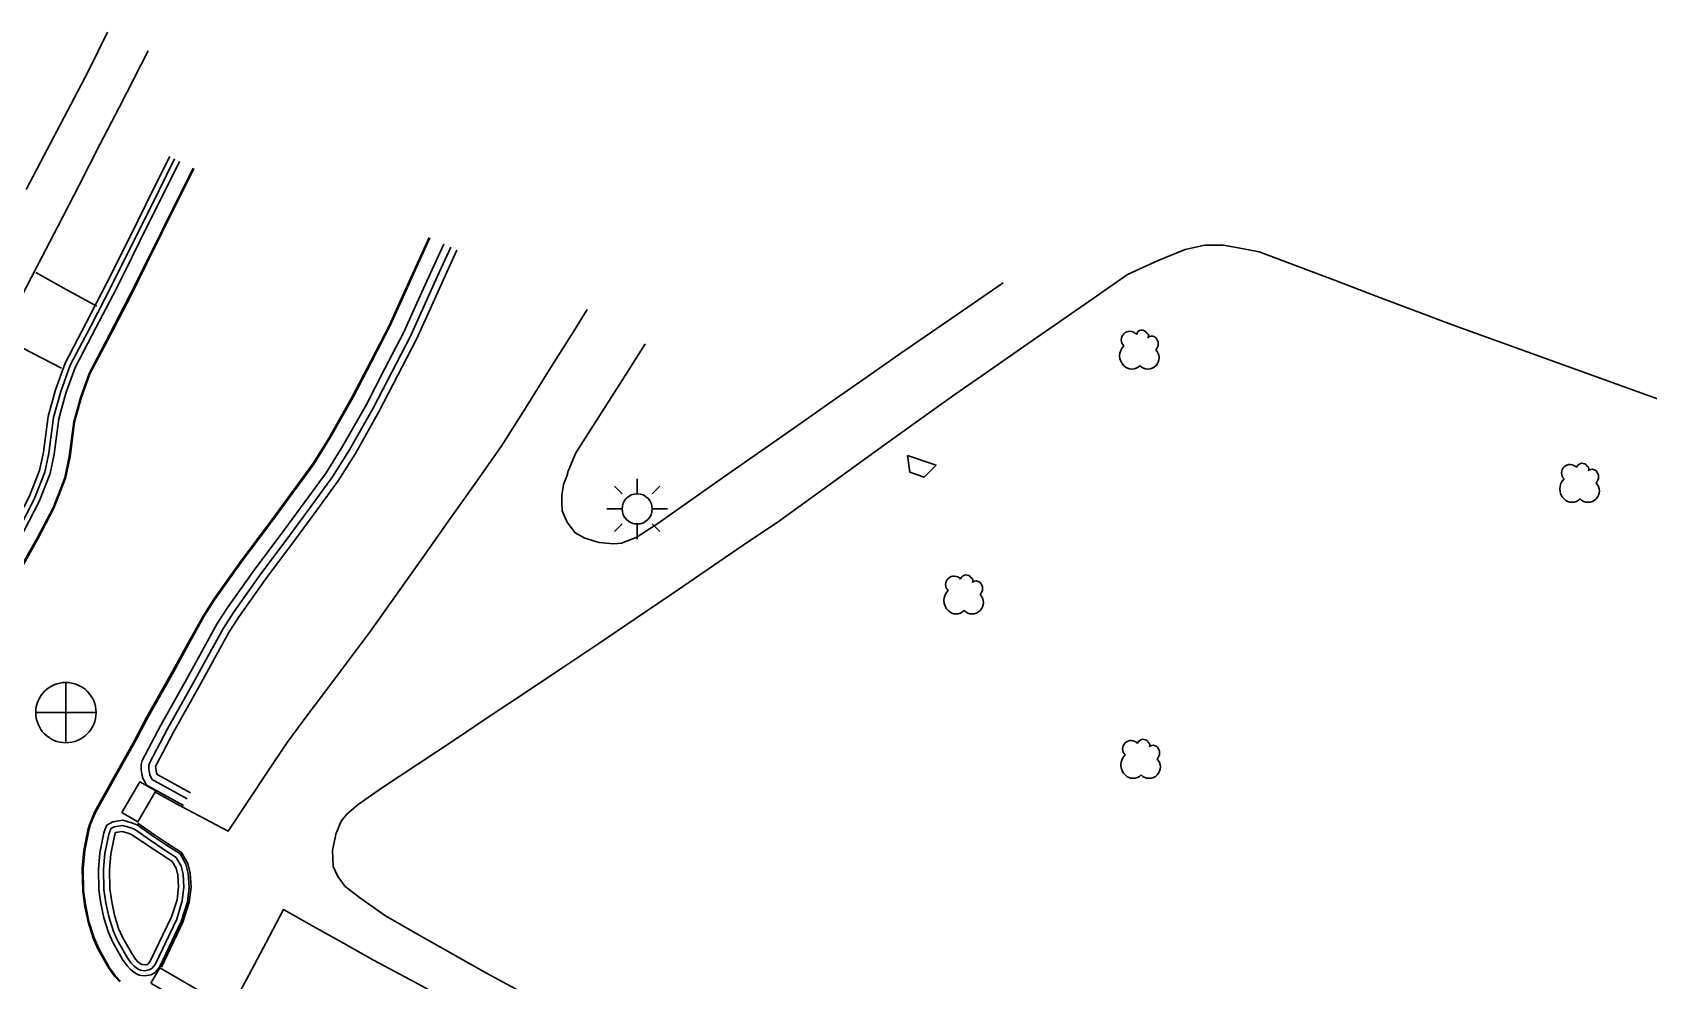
# Model space of a CAD drawing. Header units: feet. Extents: x 3174203 to 3175581, y 1715832 to 1717426.
# Drawn here: x 3174810.1 to 3174985.8, y 1717316.9 to 1717420 of the extents above; entities that cross this region are included whole.
import ezdxf

# ---------------------------------------------------------------- set-up
doc = ezdxf.new("R2010")
doc.units = ezdxf.units.FT
doc.header["$MEASUREMENT"] = 0
for name, color, linetype, lineweight in [('BACK_OF_CURB', 5, 'Continuous', 30), ('BOTTOM_OF_CURB', 3, 'Continuous', 30), ('CONCRETE', 204, 'Continuous', 30), ('FOOT_PATH', 2, 'Continuous', 30), ('GUTTER', 30, 'Continuous', 30), ('LIGHT_POLE', 5, 'Continuous', 30), ('MANHOLE', 30, 'Continuous', 30), ('SIGN_BOARD', 2, 'Continuous', 30), ('SINGLE_TREE', 3, 'Continuous', 30), ('TOP_OF_CURB', 1, 'Continuous', 30)]:
    doc.layers.add(name, color=color, linetype=linetype, lineweight=lineweight)
doc.layers.add('HARD_SURFACE', color=71, linetype='Continuous', lineweight=30, true_color=0xbcff40)
doc.layers.add('PAVED_ROAD', color=140, linetype='Continuous', lineweight=30, true_color=0x38a9ff)

# ---------------------------------------------------------------- blocks, each defined once
blk = doc.blocks.new('SYM203')
at = {"lineweight": -2}
blk.add_line((-0.5, 0), (0.5, 0), dxfattribs=at)
at = {"lineweight": -2, "flags": 128}
blk.add_lwpolyline([(0, -0.5, 1), (0, 0.5, 1), (0, -0.5), (0, 0.5)], format="xyb", dxfattribs=at)
blk = doc.blocks.new('SYM203_1')
at = {"layer": 'MANHOLE', "ltscale": 0.25, "xscale": 26.246667, "yscale": 26.246667, "zscale": 26.246667}
blk.add_blockref('SYM203', (0, 0), dxfattribs=at)
blk = doc.blocks.new('SYM004')
at = {"layer": 'MANHOLE', "ltscale": 0.25, "xscale": 0.5, "yscale": 0.5, "zscale": 0.5}
blk.add_blockref('SYM203_1', (0, 0), dxfattribs=at)
blk = doc.blocks.new('SYM217')
at = {"layer": 'SINGLE_TREE', "ltscale": 0.25}
for centre, radius, start, end in [((-3.999321, 4.74055), 3.690934742593219, 134.999957, 225.000043), ((-3.999317, 4.740554), 3.690934742593219, 39.734283, 135.000043), ((1.220457, 6.480478), 2.460623161728813, 27.885514, 165.419776), ((2.960383, 6.480475), 1.230311580864406, 314.999957, 69.295265), ((-2.259399, -2.219148), 6.151557904322033, 134.999957, 225.000043), ((5.570268, 3.870591), 2.460623161728813, 44.999957, 135.000043), ((4.70031, 3.000626), 3.690934742593219, 314.999957, 45.000043), ((3.830349, -3.08911), 4.921246323457626, 314.999957, 45.000043), ((-3.129355, -3.089116), 4.921246323457626, 224.999957, 315.000043), ((3.830344, -3.089116), 4.921246323457627, 224.999957, 315.000043)]:
    blk.add_arc(centre, radius, start, end, dxfattribs=at)
blk = doc.blocks.new('SYM007')
at = {"layer": 'SINGLE_TREE', "ltscale": 0.25, "xscale": 0.5, "yscale": 0.5, "zscale": 0.5}
blk.add_blockref('SYM217', (0, 0), dxfattribs=at)
blk = doc.blocks.new('SYM205')
at = {"lineweight": -2}
for p, q in [((-0.25, 0.25), (-0.375, 0.375)), ((0, 0.25), (0, 0.5)), ((0.25, 0.25), (0.375, 0.375)), ((0.25, 0), (0.5, 0)), ((-0.25, -0.25), (-0.375, -0.375)), ((0, -0.25), (0, -0.5)), ((0.25, -0.25), (0.375, -0.375))]:
    blk.add_line(p, q, dxfattribs=at)
at = {"lineweight": -2, "flags": 128}
blk.add_lwpolyline([(-0.5, 0), (-0.25, 0, 1), (0.25, 0, 1), (-0.25, 0)], format="xyb", dxfattribs=at)
blk = doc.blocks.new('SYM205_1')
at = {"layer": 'LIGHT_POLE', "ltscale": 0.25, "xscale": 26.246667, "yscale": 26.246667, "zscale": 26.246667}
blk.add_blockref('SYM205', (0, 0), dxfattribs=at)
blk = doc.blocks.new('SYM003')
at = {"layer": 'LIGHT_POLE', "ltscale": 0.25, "xscale": 0.5, "yscale": 0.5, "zscale": 0.5}
blk.add_blockref('SYM205_1', (0, 0), dxfattribs=at)
blk = doc.blocks.new('SYM207')
at = {"layer": 'SIGN_BOARD', "ltscale": 2.809322}
blk.add_3dface([(-1.322683, 1.213682), (-1.067804, -0.602562), (0.487143, -1.125157), (1.787212, 0.168493)], dxfattribs=at)
blk = doc.blocks.new('SYM008')
at = {"layer": 'SIGN_BOARD', "ltscale": 2.809322, "xscale": 0.5, "yscale": 0.5, "zscale": 0.5}
blk.add_blockref('SYM207', (0, 0), dxfattribs=at)

msp = doc.modelspace()

# ---------------------------------------------------------------- linework, layer by layer
at = {"layer": 'BACK_OF_CURB'}
for points in [[(3174795.107662, 1717354.892101, 5241.468), (3174799.16138, 1717352.856416, 5241.46), (3174799.666938, 1717352.63757, 5241.457), (3174799.761549, 1717352.598879, 5241.456583), (3174799.908699, 1717352.593427, 5241.451066), (3174800.524289, 1717352.686737, 5241.433244), (3174800.629711, 1717352.720042, 5241.428), (3174800.770267, 1717352.841483, 5241.422627), (3174803.66566, 1717358.402728, 5241.35832), (3174805.911017, 1717362.372478, 5241.309566), (3174808.131832, 1717366.29884, 5241.258), (3174809.771698, 1717369.446935, 5241.285), (3174810.887024, 1717372.322254, 5241.22), (3174811.307458, 1717374.309638, 5241.168276), (3174811.815101, 1717378.187818, 5241.070668), (3174812.618216, 1717381.085666, 5240.999), (3174813.673345, 1717384.000488, 5240.954), (3174815.950192, 1717388.372826, 5240.924), (3174818.176538, 1717392.648187, 5240.909657), (3174819.887012, 1717396.090473, 5240.894215), (3174821.603551, 1717399.544964, 5240.877303), (3174823.32009, 1717402.999456, 5240.857), (3174825.036629, 1717406.453947, 5240.841)], [(3174827.285467, 1717337.287585, 5241.405), (3174824.144685, 1717339.00146, 5241.314561), (3174823.687985, 1717339.262541, 5241.298044), (3174823.593068, 1717339.445367, 5241.272975), (3174823.51104, 1717339.954154, 5241.249927), (3174823.500999, 1717340.175151, 5241.237509), (3174823.512816, 1717340.215344, 5241.229), (3174825.436912, 1717343.865166, 5241.24), (3174828.27769, 1717348.916164, 5241.085), (3174829.91053, 1717351.88265, 5241.050286), (3174831.514754, 1717354.797147, 5241.013099), (3174832.582031, 1717356.464299, 5240.987741), (3174835.363471, 1717360.406331, 5240.924634), (3174838.701771, 1717364.846806, 5240.848), (3174841.014705, 1717368.003916, 5240.797), (3174843.355585, 1717371.199174, 5240.949), (3174845.223928, 1717374.180402, 5240.982), (3174847.798941, 1717378.754996, 5240.919), (3174849.830277, 1717382.675862, 5240.81), (3174851.867765, 1717386.608603, 5240.695), (3174853.34259, 1717389.855737, 5240.688047), (3174854.800602, 1717393.065856, 5240.653989), (3174856.258615, 1717396.275975, 5240.653989)], [(3174822.539066, 1717331.610821, 5241.27211), (3174820.891833, 1717332.754235, 5241.27211), (3174820.509517, 1717332.9039, 5241.272), (3174819.882544, 1717333.078132, 5241.299), (3174819.149314, 1717332.960144, 5241.245213), (3174819.03149, 1717332.619621, 5241.273), (3174818.617455, 1717330.597302, 5241.309), (3174818.472749, 1717328.956613, 5241.345), (3174818.521706, 1717326.826099, 5241.388), (3174818.725059, 1717325.440784, 5241.394), (3174819.019472, 1717323.992642, 5241.407), (3174819.477277, 1717322.522229, 5241.434), (3174819.895173, 1717321.569953, 5241.427), (3174820.905558, 1717319.794871, 5241.400594), (3174821.320562, 1717319.204881, 5241.393613), (3174821.587255, 1717318.920288, 5241.39), (3174821.939542, 1717318.651766, 5241.381), (3174822.025816, 1717318.614776, 5241.378), (3174822.253504, 1717318.582236, 5241.368749), (3174822.599838, 1717318.630026, 5241.351), (3174822.683804, 1717318.68136, 5241.349), (3174822.910953, 1717318.962074, 5241.346114), (3174825.226524, 1717323.798818, 5241.321), (3174825.82822, 1717325.65686, 5241.316029), (3174826.004455, 1717327.045659, 5241.302801), (3174825.918376, 1717328.337719, 5241.294636), (3174825.733377, 1717329.09989, 5241.293), (3174825.303335, 1717329.827787, 5241.294), (3174824.093809, 1717330.624775, 5241.296), (3174822.539066, 1717331.610821, 5241.27211)]]:
    msp.add_polyline3d(points, dxfattribs=at)
at = {"layer": 'BOTTOM_OF_CURB'}
for points in [[(3174794.574415, 1717353.83023, 5241.4), (3174798.658331, 1717351.77938, 5241.224), (3174799.205983, 1717351.542313, 5241.2), (3174799.50689, 1717351.419256, 5241.18846), (3174799.976332, 1717351.401862, 5241.175381), (3174800.793933, 1717351.525793, 5241.156042), (3174801.22122, 1717351.660783, 5241.148896), (3174801.719199, 1717352.091037, 5241.141572), (3174804.710084, 1717357.835694, 5241.085198), (3174806.94528, 1717361.787481, 5241.049443), (3174809.176194, 1717365.731697, 5241.018), (3174810.855815, 1717368.95611, 5240.977), (3174812.02963, 1717371.982215, 5240.91), (3174812.479608, 1717374.109254, 5240.862541), (3174812.982465, 1717377.95087, 5240.779398), (3174813.75108, 1717380.724233, 5240.724775), (3174814.763747, 1717383.521752, 5240.670357), (3174817.004102, 1717387.824014, 5240.592061), (3174819.235645, 1717392.109353, 5240.515328), (3174820.951125, 1717395.561715, 5240.460041), (3174822.667664, 1717399.016206, 5240.409), (3174824.384203, 1717402.470697, 5240.36), (3174826.100742, 1717405.925188, 5240.311)], [(3174826.53193, 1717335.906682, 5241.141), (3174823.377474, 1717337.628019, 5240.952), (3174822.647518, 1717338.045313, 5240.904922), (3174822.360749, 1717338.358283, 5240.87906), (3174822.07398, 1717338.984224, 5240.835157), (3174821.943631, 1717339.79273, 5240.779), (3174821.917561, 1717340.366509, 5240.752), (3174822.04791, 1717340.809884, 5240.743), (3174824.055291, 1717344.617689, 5240.69), (3174826.903019, 1717349.681043, 5240.627), (3174828.532386, 1717352.641221, 5240.615943), (3174830.161754, 1717355.601398, 5240.599142), (3174831.276242, 1717357.342295, 5240.587962), (3174834.091789, 1717361.332667, 5240.554501), (3174837.43851, 1717365.784343, 5240.517948), (3174839.745695, 1717368.933607, 5240.494933), (3174842.05288, 1717372.08287, 5240.474), (3174843.871254, 1717374.984366, 5240.5), (3174846.414697, 1717379.502875, 5240.413), (3174848.433484, 1717383.399518, 5240.368687), (3174850.45227, 1717387.296161, 5240.325785), (3174851.910283, 1717390.50628, 5240.294256), (3174853.368295, 1717393.716399, 5240.266723), (3174854.826308, 1717396.926518, 5240.243)], [(3174823.255596, 1717332.540683, 5241.11013), (3174824.701121, 1717331.595819, 5241.164079), (3174826.154446, 1717330.638185, 5241.198497), (3174826.805866, 1717329.535579, 5241.219791), (3174827.054293, 1717328.512095, 5241.236611), (3174827.154276, 1717327.011326, 5241.255466), (3174826.95431, 1717325.435519, 5241.271358), (3174826.291446, 1717323.280592, 5241.273), (3174823.919086, 1717318.325229, 5241.065), (3174823.475898, 1717317.777531, 5241.040939), (3174823.00664, 1717317.490642, 5241.024549), (3174822.250614, 1717317.386318, 5241.007), (3174821.703146, 1717317.464561, 5240.998), (3174821.338168, 1717317.621046, 5240.991), (3174820.7907, 1717318.03834, 5240.985), (3174820.399652, 1717318.455634, 5240.9835), (3174819.904324, 1717319.159817, 5240.978508), (3174818.835459, 1717321.037639, 5240.962769), (3174818.366201, 1717322.106954, 5240.957066), (3174817.870873, 1717323.697886, 5240.951252), (3174817.558035, 1717325.236657, 5240.942297), (3174817.339394, 1717326.726118, 5240.933097), (3174817.287254, 1717328.995153, 5240.91418), (3174817.443674, 1717330.768651, 5240.896712), (3174817.886862, 1717332.933363, 5240.87118), (3174818.121491, 1717333.611465, 5240.864281), (3174818.25184, 1717333.794031, 5240.865), (3174818.512539, 1717333.950516, 5240.871692), (3174818.851447, 1717334.107001, 5240.885249), (3174819.946382, 1717334.289567, 5240.930258), (3174820.884898, 1717334.028759, 5240.97259), (3174821.484505, 1717333.794031, 5241.001009), (3174823.255596, 1717332.540683, 5241.11013)]]:
    msp.add_polyline3d(points, dxfattribs=at)
at = {"layer": 'CONCRETE', "extrusion": (-0.4832305015478755, -0.875493165235335, 5.67193752e-08), "elevation": -3037731.828746, "flags": 128}
msp.add_lwpolyline([(1949627.79899, 5241.326298), (1949631.577021, 5241.214173), (1949635.355053, 5241.105298)], dxfattribs=at)
at = {"layer": 'CONCRETE', "extrusion": (0.4627163803683062, 0.8865063741106578, 1.657636823e-07), "elevation": 2991509.462376, "flags": 128}
msp.add_lwpolyline([(-2019823.655608, 5240.674116), (-2019827.206582, 5240.565554), (-2019830.757557, 5240.461116)], dxfattribs=at)
at = {"layer": 'FOOT_PATH'}
for points in [[(3174809.419842, 1717402.870297, 5241.188), (3174811.674624, 1717407.148686, 5241.156), (3174813.929406, 1717411.427074, 5241.125), (3174816.184187, 1717415.705463, 5241.095851), (3174818.255454, 1717419.952376, 5241.071028)], [(3174822.689391, 1717417.95691, 5240.9561), (3174819.526847, 1717411.788156, 5241.011), (3174817.453034, 1717407.743044, 5241.046), (3174815.173328, 1717403.333954, 5241.08075), (3174812.893621, 1717398.924865, 5241.113), (3174810.613915, 1717394.515775, 5241.145011), (3174808.334209, 1717390.106686, 5241.180589), (3174806.054502, 1717385.697596, 5241.219625), (3174803.774796, 1717381.288506, 5241.259285), (3174801.55498, 1717377.205814, 5241.299634), (3174799.335163, 1717373.123123, 5241.34497), (3174797.115347, 1717369.040431, 5241.391638), (3174794.89553, 1717364.957739, 5241.442), (3174792.675713, 1717360.875047, 5241.483), (3174790.455897, 1717356.792356, 5241.498), (3174794.583678, 1717354.436902, 5241.449), (3174798.551172, 1717352.172914, 5241.319242)], [(3174986.798836, 1717380.125485, 5241.164114), (3174982.377788, 1717381.716507, 5241.190362), (3174977.95674, 1717383.307529, 5241.22), (3174973.535692, 1717384.898552, 5241.254), (3174969.114644, 1717386.489574, 5241.288), (3174964.693596, 1717388.080596, 5241.326288), (3174960.448729, 1717389.682759, 5241.366874), (3174956.203861, 1717391.284921, 5241.408121), (3174951.958993, 1717392.887083, 5241.453), (3174947.714126, 1717394.489246, 5241.545), (3174943.469258, 1717396.091408, 5241.588), (3174941.008465, 1717396.567887, 5241.605), (3174939.579618, 1717396.806127, 5241.614), (3174937.595107, 1717396.806127, 5241.62), (3174935.451836, 1717396.329648, 5241.617), (3174932.514761, 1717395.138449, 5241.603), (3174929.180784, 1717393.629597, 5241.568932), (3174925.424718, 1717391.022862, 5241.530583), (3174921.668653, 1717388.416128, 5241.496417), (3174917.912587, 1717385.809393, 5241.466375), (3174914.156522, 1717383.202658, 5241.432), (3174910.400456, 1717380.595923, 5241.394)], [(3174876.747272, 1717386.105799, 5241.175342), (3174876.685277, 1717386.008149, 5241.176796), (3174874.191881, 1717382.080738, 5241.230803), (3174871.698486, 1717378.153328, 5241.280388), (3174869.20509, 1717374.225917, 5241.32675), (3174868.343246, 1717372.251931, 5241.347729), (3174868.207165, 1717371.707383, 5241.350174), (3174867.844283, 1717370.799803, 5241.348), (3174867.662842, 1717369.619949, 5241.345), (3174867.662842, 1717368.893885, 5241.346), (3174867.708202, 1717367.940926, 5241.351211), (3174868.025724, 1717367.169483, 5241.359), (3174868.252525, 1717366.715693, 5241.366), (3174868.433966, 1717366.443419, 5241.37), (3174869.11437, 1717365.535839, 5241.386337), (3174870.157655, 1717364.945912, 5241.400294), (3174871.745263, 1717364.492122, 5241.418884), (3174873.287511, 1717364.355985, 5241.430639), (3174874.149356, 1717364.401364, 5241.436203), (3174875.736964, 1717365.03667, 5241.436958), (3174878.004976, 1717366.488798, 5241.435993), (3174881.813346, 1717369.160014, 5241.423536), (3174885.621716, 1717371.83123, 5241.41), (3174889.430086, 1717374.502445, 5241.402), (3174893.238455, 1717377.173661, 5241.428), (3174897.046825, 1717379.844877, 5241.488), (3174900.855195, 1717382.516093, 5241.542337), (3174904.647736, 1717385.131235, 5241.59458), (3174908.440277, 1717387.746377, 5241.642), (3174915.642307, 1717392.712528, 5241.731253)], [(3174870.440423, 1717389.82334, 5241.237371), (3174868.956211, 1717387.459261, 5241.263917), (3174866.333049, 1717383.281041, 5241.312), (3174863.709887, 1717379.102821, 5241.388), (3174861.086725, 1717374.924601, 5241.392), (3174858.24278, 1717370.907, 5241.384838), (3174855.398835, 1717366.889399, 5241.381182), (3174852.55489, 1717362.871798, 5241.381), (3174849.710945, 1717358.854196, 5241.405), (3174846.867, 1717354.836595, 5241.349), (3174844.598988, 1717351.818892, 5241.266), (3174842.330976, 1717348.801188, 5241.282), (3174840.062964, 1717345.783485, 5241.303231), (3174837.794953, 1717342.765782, 5241.323), (3174835.661942, 1717339.550254, 5241.338), (3174833.52893, 1717336.334727, 5241.367), (3174831.395919, 1717333.119199, 5241.292), (3174825.69025, 1717336.133661, 5241.074), (3174823.478331, 1717337.366249, 5240.937013)], [(3174910.400456, 1717380.595923, 5241.374), (3174906.584609, 1717377.849119, 5241.389398), (3174902.768761, 1717375.102315, 5241.40106), (3174898.952914, 1717372.355511, 5241.40875), (3174895.137066, 1717369.608707, 5241.416921), (3174891.321219, 1717366.861903, 5241.428077), (3174887.398326, 1717364.192865, 5241.4405), (3174883.475434, 1717361.523828, 5241.452125), (3174879.552542, 1717358.85479, 5241.46568), (3174875.629649, 1717356.185753, 5241.47551), (3174871.706757, 1717353.516715, 5241.481431), (3174867.768105, 1717350.892237, 5241.486622), (3174863.829453, 1717348.267758, 5241.487857), (3174859.8908, 1717345.64328, 5241.485039), (3174855.952148, 1717343.018801, 5241.478178), (3174852.013496, 1717340.394323, 5241.467288), (3174848.074844, 1717337.769844, 5241.452431), (3174845.534671, 1717336.000064, 5241.444249), (3174844.309944, 1717334.956347, 5241.44378), (3174843.674901, 1717334.184904, 5241.444), (3174843.085218, 1717332.778155, 5241.449829), (3174842.722336, 1717331.008374, 5241.461172), (3174842.813056, 1717329.283972, 5241.472), (3174843.312019, 1717328.194876, 5241.477), (3174844.128503, 1717327.10578, 5241.477714), (3174845.806832, 1717325.789789, 5241.480691), (3174848.488756, 1717323.89238, 5241.4921), (3174852.147815, 1717321.820072, 5241.508225), (3174855.806874, 1717319.747764, 5241.531402), (3174859.465933, 1717317.675457, 5241.556), (3174863.494962, 1717315.501992, 5241.569)], [(3174821.58748, 1717333.966173, 5241.001458), (3174823.368114, 1717332.706072, 5241.11013), (3174824.810857, 1717331.763026, 5241.164079), (3174826.303112, 1717330.77974, 5241.198497), (3174826.993201, 1717329.611682, 5241.219791), (3174827.252707, 1717328.542554, 5241.236611), (3174827.355119, 1717327.005329, 5241.255466), (3174827.150545, 1717325.393216, 5241.271358), (3174826.478245, 1717323.207611, 5241.273), (3174824.144264, 1717318.332413, 5241.069782)], [(3174831.735412, 1717313.893799, 5241.017882), (3174833.623228, 1717317.458583, 5241.2), (3174835.511045, 1717321.023366, 5241.372), (3174837.398861, 1717324.58815, 5241.416), (3174840.662638, 1717322.760025, 5241.416), (3174843.926415, 1717320.931899, 5241.407034), (3174847.190192, 1717319.103774, 5241.394), (3174851.200037, 1717316.943734, 5241.494), (3174855.209881, 1717314.783693, 5241.462)]]:
    msp.add_polyline3d(points, dxfattribs=at)
at = {"layer": 'GUTTER'}
for points in [[(3174808.392178, 1717360.996891, 5241.038017), (3174810.62519, 1717364.944817, 5240.999069), (3174812.359969, 1717368.275118, 5240.968), (3174813.614935, 1717371.51043, 5240.92), (3174814.105903, 1717373.831232, 5240.864), (3174814.602119, 1717377.622116, 5240.761831), (3174815.322868, 1717380.222764, 5240.691), (3174816.276621, 1717382.857531, 5240.607), (3174818.490859, 1717387.109641, 5240.582), (3174820.705098, 1717391.361751, 5240.543331), (3174822.423109, 1717394.819204, 5240.509419), (3174824.14112, 1717398.276658, 5240.473), (3174827.577142, 1717405.191564, 5240.403)], [(3174819.672277, 1717316.800018, 5240.978), (3174819.106625, 1717317.403634, 5240.975), (3174818.498516, 1717318.268153, 5240.966), (3174817.34754, 1717320.290229, 5240.953), (3174816.806167, 1717321.523876, 5240.946939), (3174816.258154, 1717323.284027, 5240.939412), (3174815.919445, 1717324.950047, 5240.935703), (3174815.679339, 1717326.585738, 5240.93598), (3174815.62273, 1717329.049266, 5240.93206), (3174815.795596, 1717331.009238, 5240.925195), (3174816.279716, 1717333.373879, 5240.916), (3174816.299442, 1717333.43089, 5240.915), (3174816.403414, 1717333.781509, 5240.912499), (3174816.963916, 1717335.144233, 5240.89482), (3174819.099128, 1717338.963826, 5240.8511), (3174821.23434, 1717342.783419, 5240.810993), (3174822.614906, 1717345.402219, 5240.781627), (3174825.469879, 1717350.478455, 5240.728818), (3174827.110543, 1717353.459155, 5240.701115), (3174828.751207, 1717356.439856, 5240.673953), (3174829.914913, 1717358.257635, 5240.658683), (3174832.766019, 1717362.298402, 5240.630175), (3174836.121519, 1717366.761756, 5240.601548), (3174838.408143, 1717369.882954, 5240.57775), (3174840.694767, 1717373.004153, 5240.552013), (3174842.461047, 1717375.822524, 5240.528265), (3174844.971577, 1717380.282562, 5240.485604), (3174846.974074, 1717384.147763, 5240.44875), (3174848.97657, 1717388.012963, 5240.412196), (3174850.42874, 1717391.210219, 5240.386839), (3174851.880911, 1717394.407475, 5240.366), (3174853.333081, 1717397.604731, 5240.35)]]:
    msp.add_polyline3d(points, dxfattribs=at)
at = {"layer": 'HARD_SURFACE'}
msp.add_polyline3d([(3174822.970508, 1717316.581615, 5241.010728), (3174826.793527, 1717314.350598, 5240.928), (3174830.855739, 1717311.963205, 5240.87724), (3174831.839073, 1717313.648223, 5240.98624), (3174827.776861, 1717316.035617, 5241.004), (3174823.953842, 1717318.266634, 5241.058)], close=True, dxfattribs=at)
msp.add_3dface([(3174819.837856, 1717335.130565, 5240.836), (3174821.803466, 1717338.490187, 5240.817), (3174823.530759, 1717337.479602, 5240.958), (3174821.565149, 1717334.119979, 5240.953)], dxfattribs=at)
at = {"layer": 'PAVED_ROAD'}
for points in [[(3174808.480072, 1717360.949166, 5241.034972), (3174810.713081, 1717364.897087, 5240.976551), (3174812.451206, 1717368.233811, 5240.923664), (3174813.711094, 1717371.481813, 5240.87), (3174814.204549, 1717373.814368, 5240.82546), (3174814.700362, 1717377.602175, 5240.751945), (3174815.418207, 1717380.192347, 5240.697), (3174816.368386, 1717382.817241, 5240.623), (3174818.581308, 1717387.066823, 5240.585), (3174820.794231, 1717391.316404, 5240.545852), (3174822.512347, 1717394.774069, 5240.512835), (3174824.230463, 1717398.231734, 5240.474904), (3174825.948579, 1717401.6894, 5240.437), (3174827.666695, 1717405.147065, 5240.402)], [(3174819.605017, 1717316.725548, 5240.98), (3174819.028865, 1717317.340369, 5240.976), (3174818.413973, 1717318.21453, 5240.968), (3174817.25806, 1717320.245281, 5240.955), (3174816.71235, 1717321.488811, 5240.948), (3174816.161168, 1717323.259139, 5240.943494), (3174815.820904, 1717324.932811, 5240.939878), (3174815.579507, 1717326.577296, 5240.936934), (3174815.522629, 1717329.05252, 5240.932697), (3174815.696484, 1717331.023707, 5240.928647), (3174816.183066, 1717333.400371, 5240.919), (3174816.204206, 1717333.46147, 5240.919), (3174816.308991, 1717333.81483, 5240.917), (3174816.87371, 1717335.187806, 5240.901636), (3174819.010081, 1717339.009473, 5240.857262), (3174821.146452, 1717342.831141, 5240.816), (3174822.52708, 1717345.450055, 5240.790806), (3174825.382494, 1717350.527077, 5240.735417), (3174827.023847, 1717353.509028, 5240.703701), (3174828.6652, 1717356.49098, 5240.67681), (3174829.831907, 1717358.313448, 5240.663364), (3174832.68518, 1717362.357287, 5240.633652), (3174836.041216, 1717366.821353, 5240.601827), (3174838.326586, 1717369.94084, 5240.576363), (3174840.611956, 1717373.060327, 5240.549814), (3174842.37506, 1717375.873631, 5240.527119), (3174844.883583, 1717380.330103, 5240.486128), (3174846.885087, 1717384.193386, 5240.4485), (3174848.88659, 1717388.05667, 5240.413657), (3174850.338404, 1717391.253141, 5240.390047), (3174851.790218, 1717394.449613, 5240.371), (3174853.242032, 1717397.646084, 5240.355)]]:
    msp.add_polyline3d(points, dxfattribs=at)
at = {"layer": 'TOP_OF_CURB'}
for points in [[(3174794.840339, 1717354.359774, 5241.468), (3174798.909196, 1717352.316486, 5241.46), (3174799.435856, 1717352.088506, 5241.457), (3174799.633886, 1717352.007521, 5241.456583), (3174799.942604, 1717351.996082, 5241.451066), (3174800.659464, 1717352.104743, 5241.433244), (3174800.926241, 1717352.189024, 5241.428), (3174801.245977, 1717352.465276, 5241.422627), (3174804.189241, 1717358.118468, 5241.35832), (3174806.429504, 1717362.079213, 5241.309566), (3174808.655382, 1717366.014525, 5241.258), (3174810.315178, 1717369.200879, 5241.285), (3174811.459825, 1717372.151789, 5241.22), (3174811.895069, 1717374.209183, 5241.168276), (3174812.400313, 1717378.069033, 5241.070668), (3174813.186133, 1717380.904476, 5240.999), (3174814.219975, 1717383.760493, 5240.954), (3174816.478528, 1717388.097701, 5240.924), (3174818.70748, 1717392.378064, 5240.909657), (3174820.420464, 1717395.825401, 5240.894215), (3174822.137002, 1717399.279892, 5240.877303), (3174823.853541, 1717402.734383, 5240.857), (3174825.57008, 1717406.188875, 5240.841)], [(3174826.930577, 1717336.637227, 5241.405), (3174823.783355, 1717338.354616, 5241.314561), (3174823.173347, 1717338.703338, 5241.296362), (3174823.062817, 1717338.823967, 5241.291093), (3174822.877629, 1717339.228184, 5241.272975), (3174822.772844, 1717339.878129, 5241.249927), (3174822.755254, 1717340.265274, 5241.237509), (3174822.822895, 1717340.495352, 5241.229), (3174824.786216, 1717344.219579, 5241.24), (3174827.630267, 1717349.276396, 5241.085), (3174829.261471, 1717352.239911, 5241.050286), (3174830.877537, 1717355.175922, 5241.013099), (3174831.967049, 1717356.877805, 5240.987741), (3174834.764552, 1717360.842604, 5240.924634), (3174838.106818, 1717365.288354, 5240.848), (3174840.417044, 1717368.441769, 5240.797), (3174842.742055, 1717371.615365, 5240.949), (3174844.586864, 1717374.559042, 5240.982), (3174847.147009, 1717379.107222, 5240.919), (3174849.172435, 1717383.016679, 5240.81), (3174851.201115, 1717386.932419, 5240.695), (3174852.668022, 1717390.16212, 5240.682486), (3174854.126034, 1717393.372239, 5240.639392), (3174855.584047, 1717396.582358, 5240.653989)], [(3174825.802163, 1717323.527092, 5241.308), (3174823.452808, 1717318.619781, 5241.253), (3174823.109542, 1717318.195567, 5241.284), (3174822.818488, 1717318.017626, 5241.303685), (3174822.25195, 1717317.93945, 5241.334626), (3174821.852386, 1717317.996555, 5241.351203), (3174821.616313, 1717318.097771, 5241.359916), (3174821.15912, 1717318.446256, 5241.371932), (3174820.825588, 1717318.802173, 5241.380116), (3174820.367412, 1717319.45354, 5241.396), (3174819.325594, 1717321.283843, 5241.427), (3174818.880092, 1717322.299026, 5241.417), (3174818.402119, 1717323.834215, 5241.393), (3174818.097803, 1717325.331069, 5241.388), (3174817.886233, 1717326.772361, 5241.363), (3174817.835565, 1717328.977328, 5241.303058), (3174817.986567, 1717330.6894, 5241.262376), (3174818.416389, 1717332.788828, 5241.21294), (3174818.626696, 1717333.380179, 5241.201345), (3174818.76905, 1717333.465628, 5241.203863), (3174819.014193, 1717333.578818, 5241.211098), (3174819.916706, 1717333.7293, 5241.226), (3174820.711278, 1717333.508493, 5241.240389), (3174821.208566, 1717333.31382, 5241.252), (3174822.915367, 1717332.120199, 5241.306), (3174824.401412, 1717331.110473, 5241.283), (3174825.730614, 1717330.234627, 5241.281112), (3174826.271793, 1717329.318617, 5241.283101), (3174826.488635, 1717328.42526, 5241.286066), (3174826.581693, 1717327.028423, 5241.293), (3174826.393553, 1717325.545802, 5241.305), (3174825.802163, 1717323.527092, 5241.308)]]:
    msp.add_polyline3d(points, dxfattribs=at)

# ---------------------------------------------------------------- block references
at = {"layer": 'LIGHT_POLE', "ltscale": 0.25, "xscale": 0.5, "yscale": 0.5, "zscale": 0.5}
msp.add_blockref('SYM003', (3174875.8597, 1717368.1452, 5241.8935), dxfattribs=at)
at = {"layer": 'MANHOLE', "ltscale": 0.25, "xscale": 0.5, "yscale": 0.5, "zscale": 0.5}
msp.add_blockref('SYM004', (3174813.747, 1717346.0013, 5241.051), dxfattribs=at)
at = {"layer": 'SIGN_BOARD', "ltscale": 2.809322, "xscale": 2, "yscale": 2, "zscale": 2}
msp.add_blockref('SYM008', (3174906.5758, 1717372.7288, 5241.7776), dxfattribs=at)
at = {"layer": 'SINGLE_TREE', "ltscale": 0.25, "xscale": 0.5, "yscale": 0.5, "zscale": 0.5}
for p in [(3174930.4227, 1717385.3446, 5242.8962), (3174978.2882, 1717370.868, 5242.1938), (3174911.3161, 1717358.733, 5243.3005), (3174930.5616, 1717340.8634, 5243.3624)]:
    msp.add_blockref('SYM007', p, dxfattribs=at)

doc.saveas('drawing.dxf')
